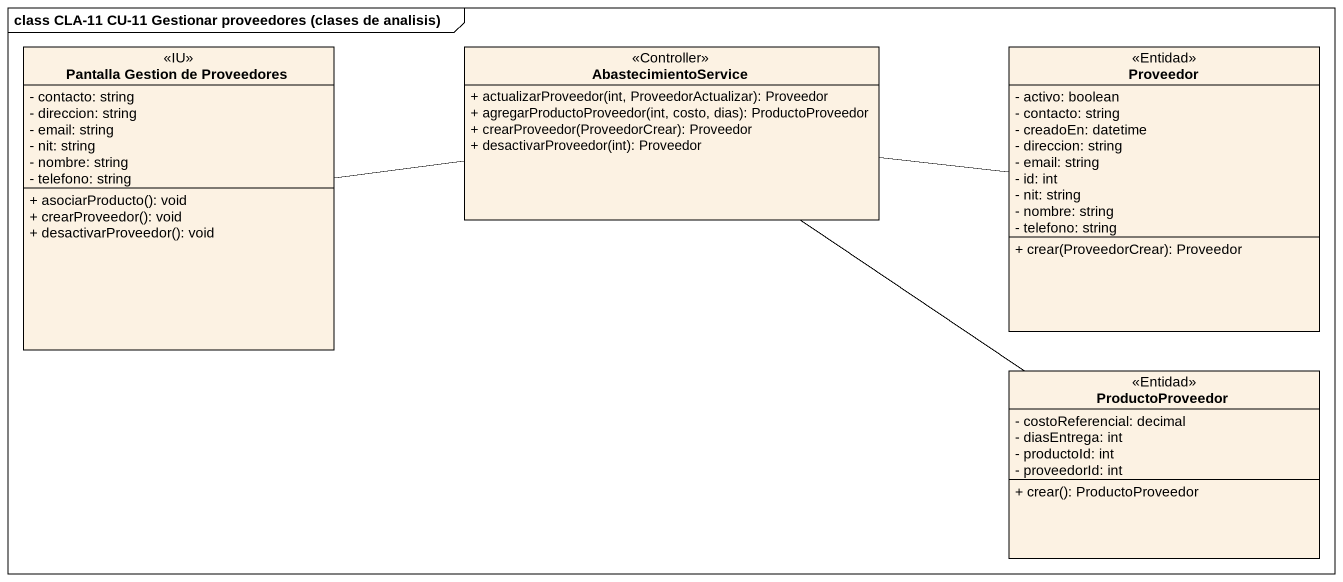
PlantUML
@startuml
mainframe class CLA-11 CU-11 Gestionar proveedores (clases de analisis)
hide circle
hide empty members
skinparam classAttributeIconSize 0
class "Pantalla Gestion de Proveedores" as Pantalla_Gestion_de <<IU>> {
  - contacto: string
  - direccion: string
  - email: string
  - nit: string
  - nombre: string
  - telefono: string
  + asociarProducto(): void
  + crearProveedor(): void
  + desactivarProveedor(): void
}
class AbastecimientoService <<Controller>> {
  + actualizarProveedor(int, ProveedorActualizar): Proveedor
  + agregarProductoProveedor(int, costo, dias): ProductoProveedor
  + crearProveedor(ProveedorCrear): Proveedor
  + desactivarProveedor(int): Proveedor
}
class Proveedor <<Entidad>> {
  - activo: boolean
  - contacto: string
  - creadoEn: datetime
  - direccion: string
  - email: string
  - id: int
  - nit: string
  - nombre: string
  - telefono: string
  + crear(ProveedorCrear): Proveedor
}
class ProductoProveedor <<Entidad>> {
  - costoReferencial: decimal
  - diasEntrega: int
  - productoId: int
  - proveedorId: int
  + crear(): ProductoProveedor
}
Pantalla_Gestion_de -right- AbastecimientoService
AbastecimientoService -right- Proveedor
AbastecimientoService -- ProductoProveedor
@enduml
